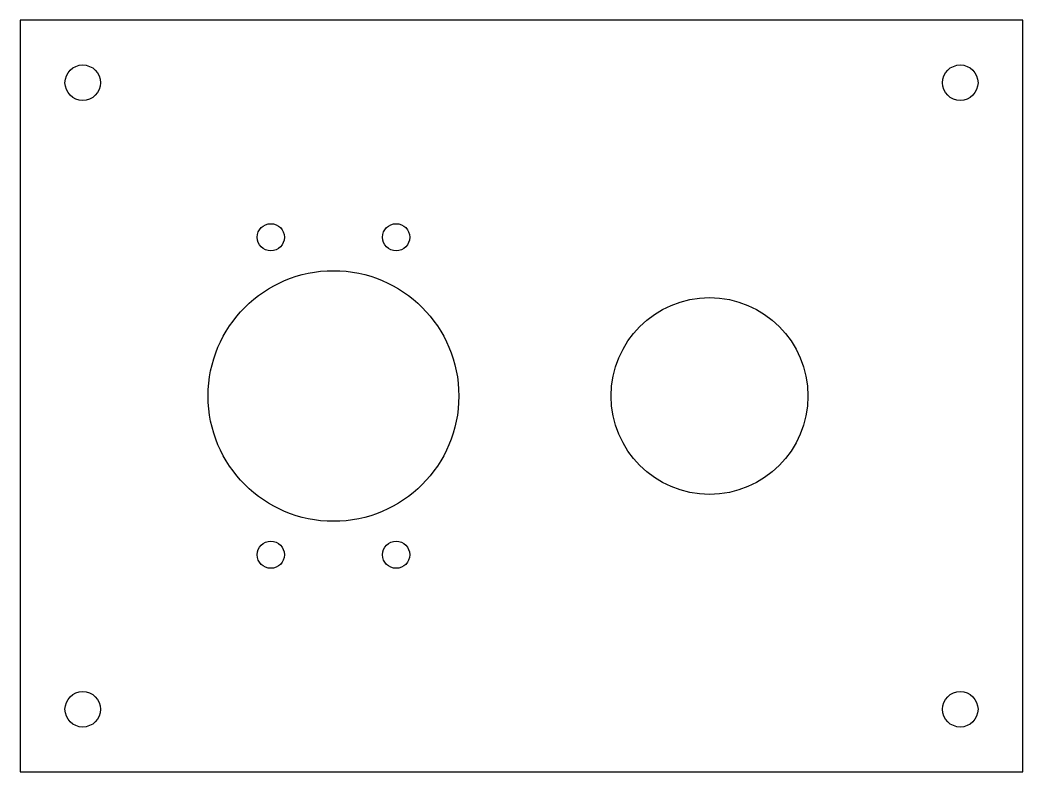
# Model space of a CAD drawing. Header units: millimetres. Extents: x -120 to 120, y -90 to 90.
import ezdxf

# ---------------------------------------------------------------- set-up
doc = ezdxf.new("R2010")
doc.units = ezdxf.units.MM

msp = doc.modelspace()

# ---------------------------------------------------------------- linework, layer by layer
at = {"layer": 'CUT'}
for p, q in [((120, 90), (-120, 90)), ((-120, 90), (-120, -90)), ((120, -90), (120, 90)), ((-120, -90), (120, -90))]:
    msp.add_line(p, q, dxfattribs=at)
for centre, radius in [((-105, 75), 4.25), ((105, 75), 4.25), ((-60, 38), 3.25), ((-30, 38), 3.25), ((-45, 0), 30), ((45, 0), 23.55), ((-60, -38), 3.25), ((-30, -38), 3.25), ((-105, -75), 4.25), ((105, -75), 4.25)]:
    msp.add_circle(centre, radius, dxfattribs=at)

doc.saveas('drawing.dxf')
